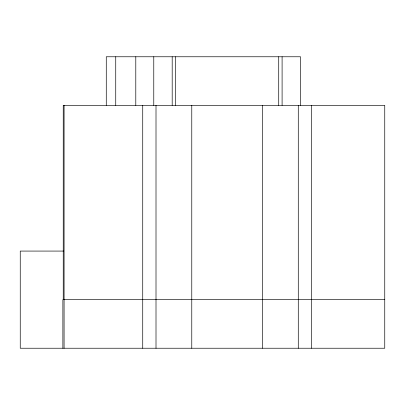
<?xml version="1.0" encoding="UTF-8"?>
<svg xmlns="http://www.w3.org/2000/svg" width="405" height="405" viewBox="0 0 405 405"><rect width="100%" height="100%" fill="white"/><g stroke="black" fill="none" stroke-linecap="round" stroke-linejoin="round"><path stroke-width="0.61" d="M63.641 251.075L20.25 251.075L20.25 348.229L384.75 348.229L384.75 105.346L63.241 105.346L63.241 299.654M384.75 299.654L62.881 299.654L62.881 348.229M311.556 105.346L311.556 348.229M300.515 105.346L300.515 56.771L106.272 56.771L106.272 105.346M298.283 105.346L298.283 348.229M282.098 56.771L282.098 105.346M278.721 56.771L278.721 105.346M262.516 105.346L262.516 348.229M191.773 105.346L191.773 348.229M175.562 56.771L175.562 105.346M172.191 56.771L172.191 105.346M156.006 105.346L156.006 348.229M153.773 56.771L153.773 105.346M142.732 105.346L142.732 348.229M135.791 56.771L135.791 105.346M115.739 56.771L115.739 105.346M64.081 105.346L64.081 348.229"/></g></svg>
